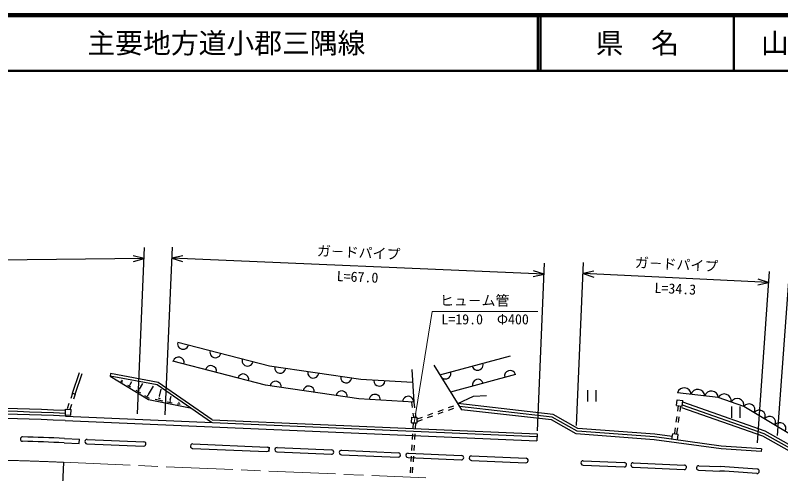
# Model space of a CAD drawing. Units: millimetres, scale not verified. Extents: x 40000 to 680000, y 20000 to 380000.
# Drawn here: x 203767 to 341420, y 297578 to 380000 of the extents above; entities that cross this region are included whole.
import ezdxf
from ezdxf.enums import TextEntityAlignment as Align

# ---------------------------------------------------------------- set-up
doc = ezdxf.new("R2010")
doc.units = ezdxf.units.MM
doc.header["$LTSCALE"] = 1000
doc.linetypes.add('CHAIN', pattern=[18.5, 12, -1.5, 3.5, -1.5])
for name, color, linetype, lineweight in [('M-BGD', 7, 'Continuous', 25), ('M-BMK', 2, 'CHAIN', 13), ('M-STR-HTXT', 7, 'Continuous', 13), ('M-STR-STRC', 7, 'Continuous', 25), ('M-TTL', 2, 'Continuous', 140), ('M-TTL-LINE', 7, 'Continuous', 50)]:
    doc.layers.add(name, color=color, linetype=linetype, lineweight=lineweight)
doc.layers.add('M-TTL-TXT', color=7, linetype='Continuous')
doc.styles.add('@ＭＳ ゴシック', font='')
doc.styles.add('ＭＳ ゴシック', font='')
doc.styles.get('@ＭＳ ゴシック').set_extended_font_data('@MS Gothic')
doc.styles.get('ＭＳ ゴシック').set_extended_font_data('MS Gothic')

msp = doc.modelspace()

# ---------------------------------------------------------------- linework, layer by layer
at = {"layer": 'M-BGD'}
for p, q in [((249473, 316908), (232978, 321192)), ((280141, 315343), (292797, 318769)), ((248777, 313472), (232098, 317804)), ((265884, 314503), (249473, 316908)), ((279065, 317085), (284004, 309089)), ((214059, 312069), (215332, 315777)), ((214532, 311907), (215804, 315614)), ((220906, 315599), (220815, 315107)), ((229479, 313999), (220906, 315599)), ((275095, 316306), (275420, 310440)), ((293711, 315391), (282059, 312237)), ((229283, 313527), (220815, 315107)), ((220815, 315107), (227745, 310932)), ((222726, 314247), (223060, 314046)), ((222902, 314255), (222985, 314205)), ((222983, 314320), (223004, 314307)), ((222993, 314313), (223074, 314447)), ((224397, 313623), (224710, 314142)), ((239201, 307287), (229479, 313999)), ((275225, 313957), (265884, 314503)), ((223947, 313512), (224509, 313173)), ((224242, 313525), (224383, 313441)), ((224380, 313634), (224415, 313613)), ((225418, 312626), (226254, 312122)), ((225857, 312646), (226066, 312520)), ((226062, 312808), (226114, 312776)), ((226088, 312792), (226680, 313774)), ((227696, 311823), (228598, 313321)), ((239036, 306793), (229283, 313527)), ((229726, 311501), (229980, 312767)), ((265528, 311017), (248777, 313472)), ((306669, 312584), (306669, 310584)), ((308169, 312584), (308169, 310584)), ((214059, 312069), (213734, 311123)), ((214059, 312069), (214532, 311907)), ((214532, 311907), (214207, 310961)), ((227026, 311657), (227862, 311153)), ((227465, 311677), (227674, 311551)), ((227670, 311839), (227722, 311808)), ((229486, 311193), (229828, 311125)), ((229683, 311509), (229769, 311492)), ((231642, 310870), (231774, 311528)), ((283336, 310170), (286183, 311512)), ((286183, 311512), (288483, 311660)), ((330195, 311279), (322859, 312133)), ((334818, 309671), (330195, 311279)), ((213409, 310178), (213085, 309232)), ((213882, 310015), (213581, 309139)), ((227745, 310932), (235209, 309435)), ((228905, 310954), (230272, 310680)), ((231106, 310513), (231999, 310334)), ((231486, 310669), (231709, 310624)), ((231614, 310876), (231670, 310865)), ((232884, 310157), (233394, 310054)), ((233101, 310246), (233228, 310220)), ((233174, 310364), (233206, 310358)), ((233190, 310361), (233224, 310527)), ((275420, 310440), (265528, 311017)), ((275017, 310463), (275144, 309471)), ((275420, 310440), (275548, 309448)), ((281698, 309460), (282639, 309800)), ((300490, 308241), (283336, 310170)), ((283561, 309708), (283610, 309726)), ((322692, 309856), (322828, 310847)), ((322692, 309856), (323683, 309721)), ((322828, 310847), (323819, 310711)), ((322990, 309815), (322854, 308824)), ((323386, 309761), (323251, 308770)), ((323683, 309721), (323819, 310711)), ((323716, 309963), (338359, 304828)), ((323785, 310469), (338566, 305285)), ((212778, 308173), (212821, 309172)), ((212821, 309172), (213821, 309129)), ((213778, 308130), (213821, 309129)), ((275271, 308479), (275366, 307733)), ((275676, 308456), (275772, 307715)), ((277937, 308099), (278877, 308440)), ((279799, 308348), (280739, 308688)), ((279818, 308780), (280758, 309120)), ((281680, 309028), (282620, 309368)), ((300332, 307756), (283670, 309630)), ((300174, 307270), (284004, 309089)), ((323551, 309491), (338152, 304370)), ((332552, 309631), (332552, 307631)), ((334052, 309631), (334052, 307631)), ((347819, 301819), (334818, 309671)), ((212733, 307124), (297582, 303474)), ((212778, 308173), (212768, 307923)), ((212768, 307923), (297617, 304273)), ((212778, 308173), (213778, 308130)), ((239201, 307287), (297638, 304773)), ((275026, 306747), (275069, 307746)), ((275069, 307746), (276068, 307703)), ((276025, 306704), (276068, 307703)), ((276038, 306987), (276978, 307327)), ((276056, 307419), (276997, 307759)), ((277918, 307667), (278859, 308008)), ((304643, 304729), (300174, 307270)), ((304792, 305219), (300332, 307756)), ((304941, 305709), (300490, 308241)), ((322719, 307834), (322584, 306843)), ((323115, 307779), (322980, 306789)), ((275026, 306747), (276025, 306704)), ((275326, 306734), (275264, 305736)), ((275726, 306717), (275664, 305718)), ((318757, 304688), (304941, 305709)), ((322449, 305852), (322313, 304861)), ((322845, 305798), (322710, 304807)), ((275202, 304738), (275140, 303739)), ((275602, 304720), (275540, 303722)), ((297638, 304773), (297582, 303474)), ((318653, 303693), (304643, 304729)), ((318705, 304191), (304792, 305219)), ((321928, 304255), (318757, 304688)), ((321860, 303760), (321995, 304751)), ((322986, 304615), (321995, 304751)), ((322851, 303625), (322986, 304615)), ((338152, 304370), (343907, 301124)), ((338359, 304828), (344056, 301614)), ((338566, 305285), (344205, 302104)), ((212561, 303128), (215258, 303012)), ((212596, 303927), (215292, 303811)), ((215258, 303012), (215292, 303811)), ((216657, 302952), (226847, 302513)), ((216691, 303751), (226882, 303313)), ((235674, 302934), (249061, 302358)), ((330686, 302050), (318653, 303693)), ((330731, 302549), (318705, 304191)), ((235639, 302135), (249027, 301559)), ((249426, 301542), (249461, 302341)), ((250825, 301482), (260616, 301061)), ((250859, 302281), (260650, 301860)), ((262449, 301783), (272639, 301344)), ((275079, 302741), (275017, 301743)), ((275478, 302724), (275416, 301726)), ((337959, 302065), (337923, 301566)), ((262414, 300983), (272605, 300545)), ((274403, 300468), (283994, 300055)), ((274438, 301267), (284029, 300854)), ((274955, 300745), (274893, 299747)), ((275355, 300728), (275293, 299730)), ((285827, 300777), (295618, 300356)), ((212411, 299631), (211122, 269659)), ((274831, 298749), (274769, 297751)), ((275231, 298732), (275169, 297734)), ((285793, 299978), (295584, 299556)), ((305874, 299114), (313267, 298796)), ((305909, 299913), (313302, 299595)), ((314866, 298727), (324057, 298332)), ((314900, 299526), (324092, 299131)), ((326689, 299019), (330530, 298854)), ((326655, 298220), (330488, 298055))]:
    msp.add_line(p, q, dxfattribs=at)
for centre, radius, start, end in [((233946, 320941), 1000, 165.43972, 345.43972), ((239753, 319432), 1000, 165.43972, 345.43972), ((233135, 317535), 1000, 345.43972, 165.43972), ((245560, 317924), 1000, 165.43972, 345.43972), ((238942, 316027), 1000, 345.43972, 165.43972), ((251410, 316624), 1000, 171.66256, 351.66256), ((286897, 317172), 1000, 195.14494, 15.14494), ((244749, 314518), 1000, 345.43972, 165.43972), ((257347, 315754), 1000, 171.66256, 351.66256), ((281106, 315605), 1000, 195.14494, 15.14494), ((292746, 315129), 1000, 15.14494, 195.14494), ((250596, 313206), 1000, 351.66256, 171.66256), ((263283, 314884), 1000, 171.66256, 351.66256), ((269250, 314306), 1000, 176.65806, 356.65806), ((286954, 313562), 1000, 15.14494, 195.14494), ((256533, 312336), 1000, 351.66256, 171.66256), ((324055, 311762), 1252, 3.9854, 162.73156), ((326501, 311477), 1252, 3.9854, 162.73156), ((262469, 311466), 1000, 351.66256, 171.66256), ((268432, 310848), 1000, 356.65806, 176.65806), ((274422, 310498), 1000, 356.65806, 176.65806), ((328946, 311192), 1252, 3.9854, 162.73156), ((331278, 310666), 1244, 351.17784, 150.46414), ((333589, 309862), 1244, 351.17784, 150.46414), ((335703, 309038), 1088, 333.3421, 144.39405), ((186625, -299815), 609300, 87.53689, 90.783), ((186625, -299815), 608800, 87.53689, 90.78318), ((186625, -299815), 608300, 87.53689, 90.78336), ((337560, 307916), 1088, 333.3421, 144.39405), ((186625, -299815), 607500, 87.53689, 90.78366), ((339418, 306794), 1088, 333.3421, 144.39405), ((341275, 305672), 1088, 333.3421, 144.39405), ((205078, 303803), 400, 88.24903, 268.24903), ((186625, -299815), 603500, 87.53689, 88.24903), ((186625, -299815), 604300, 87.53689, 88.24903), ((216674, 303351), 400, 87.53689, 267.53713), ((226864, 302913), 400, 267.5367, 87.53689), ((235656, 302535), 400, 87.53689, 267.53705), ((249044, 301959), 400, 267.53687, 87.53689), ((250842, 301881), 400, 87.53689, 267.53705), ((260633, 301460), 400, 267.53703, 87.53689), ((262432, 301383), 400, 87.53689, 267.53675), ((269547, -665594), 969574, 85.95601, 86.38384), ((269547, -665594), 970074, 85.95601, 86.38384), ((272622, 300945), 400, 267.53674, 87.53689), ((274420, 300867), 400, 87.53689, 267.53703), ((284012, 300455), 400, 267.53689, 87.53689), ((285810, 300377), 400, 87.53688, 267.53699), ((295601, 299956), 400, 267.53689, 87.53688), ((305891, 299513), 400, 87.53676, 267.53689), ((313285, 299195), 400, 267.53689, 87.53687), ((314883, 299127), 400, 87.53689, 267.53689), ((324075, 298731), 400, 267.53689, 87.53689), ((326672, 298620), 400, 87.53689, 267.53689), ((269547, -665594), 966374, 85.98622, 86.38193), ((269547, -665594), 965574, 85.98622, 86.38145), ((337162, 298011), 400, 265.98622, 85.9854)]:
    msp.add_arc(centre, radius, start, end, dxfattribs=at)
at = {"layer": 'M-BMK'}
msp.add_line((212411, 299631), (277601, 296827), dxfattribs=at)
msp.add_arc((186625, -299815), 600000, 87.53689, 90.71204, dxfattribs=at)
at = {"layer": 'M-STR-HTXT'}
for q in [(275526, 306725), (297762, 326757)]:
    msp.add_line((278762, 326757), q, dxfattribs=at)
at = {"layer": 'M-STR-STRC'}
for p, q in [((225726, 308367), (227012, 338263)), ((230722, 308152), (232020, 338324)), ((226926, 336265), (132108, 335118)), ((226926, 336265), (224988, 336760)), ((225001, 335724), (226926, 336265)), ((233886, 336760), (231934, 336326)), ((298872, 333446), (231934, 336326)), ((231934, 336326), (233841, 335726)), ((297660, 305273), (298958, 335445)), ((304707, 306223), (305969, 335550)), ((296919, 333012), (298872, 333446)), ((298872, 333446), (296964, 334047)), ((307837, 333977), (305883, 333552)), ((339248, 331964), (305883, 333552)), ((305883, 333552), (307788, 332943)), ((337233, 303118), (339388, 333959)), ((340873, 304448), (343030, 333785)), ((337294, 331539), (339248, 331964)), ((339248, 331964), (337343, 332573))]:
    msp.add_line(p, q, dxfattribs=at)
at = {"layer": 'M-TTL'}
msp.add_line((680000, 380000), (40000, 380000), dxfattribs=at)
at = {"layer": 'M-TTL-LINE'}
for p, q in [((297750, 380000), (297750, 370000)), ((298250, 380000), (298250, 370000)), ((333000, 380000), (333000, 370000)), ((40000, 370000), (680000, 370000))]:
    msp.add_line(p, q, dxfattribs=at)

# ---------------------------------------------------------------- texts
at = {"layer": 'M-STR-HTXT', "style": 'ＭＳ ゴシック'}
msp.add_text('ヒュ－ム管', height=1833, dxfattribs=at).set_placement((280137, 327257), align=Align.BOTTOM_LEFT)
msp.add_text('L=19.0\u3000Φ400', height=1833, dxfattribs=at).set_placement((288262, 326257), align=Align.TOP_CENTER)
at = {"layer": 'M-STR-STRC', "style": 'ＭＳ ゴシック'}
for rotation, p in [(357.537, (265446, 335885)), (357.274, (322613, 333757))]:
    msp.add_text('ガ－ドパイプ', height=1833, rotation=rotation, dxfattribs=at).set_placement(p, align=Align.BOTTOM_CENTER)
at = {"layer": 'M-STR-STRC', "style": '@ＭＳ ゴシック'}
for s, rotation, p in [('L=67.0', 357.537, (265360, 333887)), ('L=34.3', 357.274, (322518, 331759))]:
    msp.add_text(s, height=1833, rotation=rotation, dxfattribs=at).set_placement(p, align=Align.TOP_CENTER)
at = {"layer": 'M-TTL-TXT', "style": 'ＭＳ ゴシック'}
msp.add_text('主要地方道小郡三隅線', height=3666, dxfattribs=at).set_placement((216734, 375000), align=Align.MIDDLE_LEFT)
for s, p in [('県\u3000名', (315625, 375000)), ('山\u3000口\u3000県', (350375, 375000))]:
    msp.add_text(s, height=3666, dxfattribs=at).set_placement(p, align=Align.MIDDLE_CENTER)

doc.saveas('drawing.dxf')
